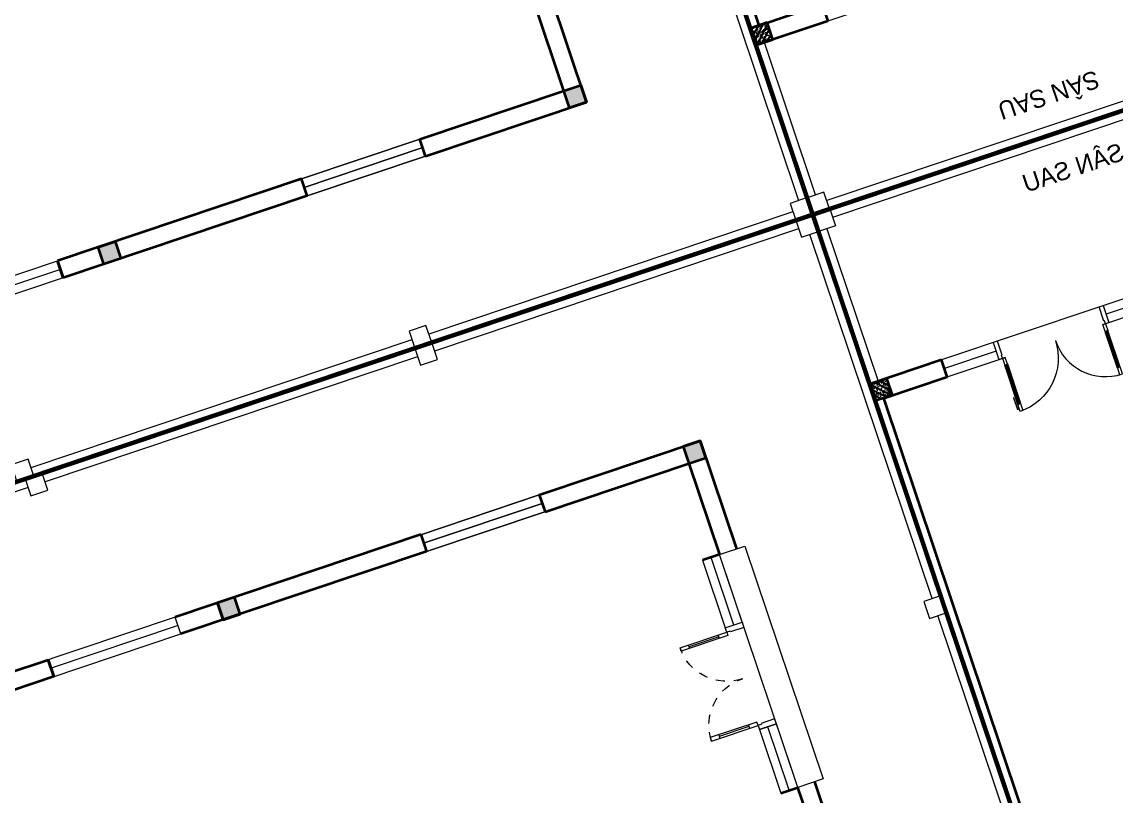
# Model space of a CAD drawing. Header units: metres. Extents: x 568336 to 569219, y 2065964 to 2066430.
# Drawn here: x 568500.67 to 568512.92, y 2066167.85 to 2066176.52 of the extents above; entities that cross this region are included whole.
import ezdxf

# ---------------------------------------------------------------- set-up
doc = ezdxf.new("R2010")
doc.units = ezdxf.units.M
for name, pattern in [('$AUDIT_BAD_LTYPE2', [0]), ('CENTER', [2, 1.25, -0.25, 0.25, -0.25]), ('HIDDEN', [0.375, 0.25, -0.125])]:
    doc.linetypes.add(name, pattern=pattern)
doc.layers.get('0').update_dxf_attribs({"linetype": 'CONTINUOUS'})
doc.layers.get('DEFPOINTS').update_dxf_attribs({"linetype": 'CONTINUOUS'})
for name, color, linetype, lineweight in [('-CENTER', 143, 'CENTER', 13), ('-CONCRETE', 1, 'CONTINUOUS', 35), ('-DIM', 9, 'CONTINUOUS', 13), ('-DOOR', 137, 'CONTINUOUS', 9), ('-HATCH', 8, 'CONTINUOUS', 5), ('-LINE1', 7, 'CONTINUOUS', 18), ('-STEEL1', 1, 'CONTINUOUS', 35), ('-WALL', 4, 'CONTINUOUS', 35), ('TEXT25', 2, 'CONTINUOUS', 13)]:
    doc.layers.add(name, color=color, linetype=linetype, lineweight=lineweight)
doc.layers.add('-RANH GIOI LO DAT', color=12, linetype='CONTINUOUS')
doc.layers.add('APOLIC', color=7, linetype='CONTINUOUS')
doc.styles.add('KTHUOC', font='', dxfattribs={"width": 0.8})
doc.styles.add('SVN_AVO_thuong', font='')
doc.styles.get('KTHUOC').set_extended_font_data('.VnArial NarrowH')
doc.styles.get('SVN_AVO_thuong').set_extended_font_data('SVN-Avo')
doc.dimstyles.new('tien', dxfattribs={"dimscale": 0, "dimtxt": 1.5, "dimasz": 0.75, "dimexe": 0.45, "dimexo": 0, "dimgap": 0.25, "dimtad": 1, "dimzin": 1, "dimtxsty": 'KTHUOC', "dimblk1": 'ARCHTICK', "dimblk2": 'ARCHTICK', "dimsah": 1, "dimcen": 1, "dimdle": 0.45, "dimclrd": 37, "dimclre": 37, "dimclrt": 7, "dimaunit": 1, "dimadec": 0, "dimazin": 0, "dimtfac": 1, "dimtix": 1, "dimtofl": 0, "dimtmove": 2, "dimatfit": 3, "dimldrblk": 'ARCHTICK', "dimfxl": 1, "dimtfill": 1, "dimtolj": 1, "dimtzin": 1, "dimarcsym": 0})

# ---------------------------------------------------------------- blocks, each defined once
blk = doc.blocks.new('A$C5C575821')
at = {"layer": '-CONCRETE'}
h = blk.add_hatch(color=256, dxfattribs=at)
h.dxf.hatch_style = 1
h.paths.add_polyline_path([(-0.00237559899687767, 200.0000000000146), (-0.00237559899687767, 1.455191522836685e-11), (199.9976244010031, 1.455191522836685e-11), (199.9976244010031, 200.0000000000146)])
blk.add_lwpolyline([(-0.00237559899687767, 1.455191522836685e-11), (199.9976244010031, 1.455191522836685e-11), (199.9976244010031, 200.0000000000146), (-0.00237559899687767, 200.0000000000146)], close=True, dxfattribs=at)
blk = doc.blocks.new('M24-T1')
at = {"layer": '-DOOR'}
for p, q in [((205208.4147453308, -489510.4404306412), (205208.4147453308, -488110.4404306412)), ((205208.6094298363, -488110.4403753281), (205208.609413147, -489510.4403753281)), ((205308.4147453308, -489510.4404306412), (205308.4147453308, -488110.4404306412)), ((205308.5014286041, -488110.4404306412), (205308.5014116764, -489510.4404306412)), ((205408.3934271336, -488110.4404306412), (205408.3934102058, -489510.4404306412)), ((205408.4147455692, -489510.4404306412), (205408.4147453308, -488110.4404306412)), ((205309.5983185768, -492390.192152977), (205309.4471213818, -493890.4646804333))]:
    blk.add_line(p, q, dxfattribs=at)
blk.add_lwpolyline([(205209.5887637138, -495890.1912708282), (205209.4309720993, -492390.1678469181), (205409.4309732914, -492390.1678471565), (205409.5887649059, -495890.1912708282)], close=True, dxfattribs=at)
at = {"layer": '-LINE1', "ltscale": 10}
for points in [[(207207.8171129227, -484410.1941313744), (207407.8171126842, -484410.1941313744), (207407.8171129227, -484210.1941313744), (207207.8171129227, -484210.1941313744)], [(207207.8171126842, -488910.1941313744), (207407.8171129227, -488910.1941313744), (207407.8171126842, -488710.1941313744), (207207.8171126842, -488710.1941313744)], [(207209.5520927906, -493610.1937968731), (207409.5520925522, -493610.1937968731), (207409.5520927906, -493410.1937968731), (207209.5520927906, -493410.1937968731)]]:
    blk.add_lwpolyline(points, close=True, dxfattribs=at)
at = {"layer": '-LINE1'}
for points in [[(202907.8171126842, -484310.1941308975), (207207.8171129227, -484310.1941304207)], [(207308.3345255852, -484410.1941313744), (207308.3345255852, -488710.1941313744)], [(207308.3345255852, -488910.1941313744), (207308.334526062, -493410.1937968731)]]:
    blk.add_lwpolyline(points, dxfattribs=at)
at = {"layer": '-RANH GIOI LO DAT', "linetype": 'HIDDEN', "ltscale": 10, "const_width": 50}
blk.add_lwpolyline([(198408.3345258236, -484210.1941308975), (198408.3345255852, -503203.8383073807), (207408.3345253468, -503628.8758797646), (207408.334526062, -484210.1941313744)], close=True, dxfattribs=at)
at = {"layer": '-WALL'}
for p, q in [((205408.3345258236, -486210.1941308975), (204133.4015905857, -486210.3625707626)), ((205408.2909195423, -488110.4404306412), (205408.3345258236, -486210.1941308975)), ((205208.3345255852, -486410.1941308975), (204133.4015905857, -486410.1590299606)), ((205208.2909195423, -488110.4404306412), (205208.3345255852, -486410.1941308975)), ((205408.2909195423, -488110.4404306412), (205208.2909195423, -488110.4404306412)), ((205208.5361955166, -489510.4404306412), (205209.0683131218, -492390.1940107346)), ((205408.5361955166, -489510.4404306412), (205208.5361955166, -489510.4404306412)), ((205408.5361955166, -489510.4404306412), (205409.068312645, -492390.1903145313)), ((205409.068312645, -492390.1903145313), (205209.0683131218, -492390.1940107346)), ((205209.7690331936, -492390.192152977), (205409.42760396, -492390.192152977))]:
    blk.add_line(p, q, dxfattribs=at)
at = {"layer": '-WALL', "xscale": -0.9999999999999999}
for p in [(205408.3321502209, -486410.1941308975), (205408.3321502209, -491910.1941301823)]:
    blk.add_blockref('A$C5C575821', p, dxfattribs=at)
blk = doc.blocks.new('*U45')
for p, q in [((-1110.000000000007, 450.0000000000036), (-1150.000000000007, 450.0000000000036)), ((-1130.000000000007, 100), (-1130.000000000007, 450.0000000000036)), ((-89.99999999999997, 450.0000000000036), (-49.99999999999996, 450.0000000000036)), ((-70, 100), (-69.99999999999997, 450.0000000000036)), ((-1110.000000000007, 100), (-1150.000000000007, 100)), ((-90, 100), (-50, 100))]:
    blk.add_line(p, q)
for points in [[(-1150.000000000007, 0), (-1110.000000000007, 0), (-1110.000000000007, 550.0000000000036), (-1150.000000000007, 550.0000000000036)], [(-50, 0), (-90, 0), (-89.99999999999997, 550.0000000000036), (-49.99999999999996, 550.0000000000036)], [(-1200.000000000007, -200.0526511982753), (-1140.000000000007, -200.0526511982753), (-1140.000000000007, -40), (-1150.000000000007, -40), (-1150.000000000007, 0), (-1200.000000000007, 0)], [(0, -200.0526511982753), (-60, -200.0526511982753), (-60, -40), (-50, -40), (-50, 0), (0, 0)]]:
    blk.add_lwpolyline(points, close=True)
at = {"linetype": 'HIDDEN', "ltscale": 0.1}
for centre, radius, start, end in [((-1150.000000000894, -9.604186855958593e-10), 550.0000000010929, 7.0167092985349e-15, 89.99996073224847), ((-49.99999999985441, -2.328580127074637e-10), 550.0000000003703, 90.00003926775153, 180)]:
    blk.add_arc(centre, radius, start, end, dxfattribs=at)
blk = doc.blocks.new('M23-T1')
at = {"layer": '-DOOR'}
for p, q in [((199874.0182395582, -419713.9093142275), (197124.0182395579, -419713.9795159746)), ((195848.9614787387, -422814.1907148611), (195848.9614787387, -421414.1907148611)), ((195848.9827968151, -421414.1907148611), (195848.9828137411, -422814.1907148611)), ((195948.8747954483, -421414.1907148611), (195948.8748123744, -422814.1907148611)), ((195948.9614787387, -422814.1907148611), (195948.9614787387, -421414.1907148611)), ((196048.7667940815, -421414.1906595546), (196048.7668110075, -422814.1906595548)), ((196048.9614787387, -422814.1907148611), (196048.9614787387, -421414.1907148611)), ((195948.1598775845, -425712.9425563945), (195948.3110747309, -427213.2150838359)), ((195848.2890135285, -427712.94071097), (195848.298254293, -427212.9407110552)), ((196047.8749618403, -427712.9443996234), (196047.8842026049, -427212.9443997086))]:
    blk.add_line(p, q, dxfattribs=at)
for points in [[(197924.018239558, -419713.9619655379), (197124.0182395582, -419713.9619655379), (197124.0182395582, -419913.9093142045), (197924.018239558, -419913.9093142045)], [(199874.018239558, -419713.9619655379), (199124.0182395581, -419713.9619655379), (199124.0182395581, -419913.9093142045), (199874.018239558, -419913.9093142045)], [(196048.1694321867, -429212.941674222), (196048.3272238305, -425712.9182504164), (195848.3272227885, -425712.9182504513), (195848.1694311447, -429212.9416742574)]]:
    blk.add_lwpolyline(points, close=True, dxfattribs=at)
for points in [[(197924.018239558, -419813.9356398713), (197124.0182395581, -419813.935639872)], [(199874.018239558, -419813.9356398713), (199124.0182395579, -419813.935639872)]]:
    blk.add_lwpolyline(points, dxfattribs=at)
at = {"layer": '-LINE1', "ltscale": 10}
for points in [[(193849.0853044649, -417713.9444146093), (194049.0853044649, -417713.9444146093), (194049.0853044649, -417513.9444146093), (193849.0853044649, -417513.9444146093)], [(198349.0853044649, -417713.9444146093), (198549.0853044649, -417713.9444146093), (198549.0853044649, -417513.9444146093), (198349.0853044649, -417513.9444146093)], [(193849.0853044649, -422213.9444146093), (194049.0853044649, -422213.9444146093), (194049.0853044649, -422013.9444146093), (193849.0853044649, -422013.9444146093)], [(193849.0853044649, -426813.9444146093), (194049.0853044649, -426813.9444146093), (194049.0853044649, -426613.9444146093), (193849.0853044649, -426613.9444146093)]]:
    blk.add_lwpolyline(points, close=True, dxfattribs=at)
at = {"layer": '-LINE1'}
for points in [[(198349.0853044649, -417613.9444149174), (194049.0853044649, -417613.944414623)], [(202649.0853044041, -417613.9444152118), (198549.0853044649, -417613.9444149311)], [(193949.085304457, -417713.9444146093), (193949.0853042865, -422013.9444146093)], [(197124.0182395579, -419713.9795159746), (197124.0182395579, -419413.9795159746), (199874.0182395582, -419413.9795159746), (199874.0182395582, -419713.8391125146)], [(193949.0853042786, -422213.9444146093), (193949.0853041042, -426613.9444146093)], [(193949.0853040962, -426813.9444146093), (193949.0853039218, -431213.9444146093)]]:
    blk.add_lwpolyline(points, dxfattribs=at)
at = {"layer": '-RANH GIOI LO DAT', "linetype": 'HIDDEN', "ltscale": 10, "const_width": 50}
blk.add_lwpolyline([(193849.0853044649, -417513.9444146093), (193849.0853036951, -436932.6261630398), (202849.0853033838, -437357.6637355022), (202849.0853044041, -417513.9444152254)], close=True, dxfattribs=at)
at = {"layer": '-WALL'}
for p, q in [((195849.085304396, -421414.1907148611), (195849.085304396, -419513.9444151011)), ((195849.0853043845, -419513.9444151011), (197124.0138979544, -419514.1566964964)), ((199874.0138979544, -419514.1391460596), (201349.0853043845, -419513.972551466)), ((196049.085304396, -421414.1907148611), (196049.085304396, -419713.9444151011)), ((196049.0853043845, -419713.9444151011), (197124.0138979546, -419714.1097330026)), ((197124.0182395579, -419713.9356744823), (197124.0182395582, -419913.9325524808)), ((199874.0138979544, -419714.0864947262), (200948.9511747316, -419713.9444151011)), ((199874.0182395582, -419913.8258923693), (199874.0182395582, -419713.8688389177)), ((195849.085304396, -421414.1907148611), (196049.085304396, -421414.1907148611)), ((195848.840028664, -422814.1907148611), (195848.3272227885, -425712.9182504513)), ((195848.840028664, -422814.1907148611), (196048.8400286639, -422814.1907148611)), ((196048.8400286639, -422814.1907148611), (196048.3272238305, -425712.9182504164)), ((196047.9891630938, -425213.9425563945), (195848.3305920752, -425213.9425563945)), ((195848.6898834215, -425213.9407180368), (196048.6898830473, -425213.944414343))]:
    blk.add_line(p, q, dxfattribs=at)
at = {"layer": '-WALL', "color": 250}
blk.add_line((196048.6929682646, -427213.2080435043), (195848.6823803485, -427213.2150838359), dxfattribs=at)
at = {"layer": '-WALL'}
blk.add_lwpolyline([(195848.6823803485, -427213.2150838359), (196048.6999810393, -427213.2150838359), (196048.6999810393, -427713.2080435043), (195848.6823803485, -427713.2080435043)], close=True, dxfattribs=at)
at = {"layer": '-DOOR', "xscale": -1, "rotation": 180}
blk.add_blockref('*U45', (199124.018239558, -419913.9795158627), dxfattribs=at)
at = {"layer": '-WALL'}
for p in [(195849.0876799835, -419713.9444151011), (195849.0876799833, -425213.944414343)]:
    blk.add_blockref('A$C5C575821', p, dxfattribs=at)
blk = doc.blocks.new('*U117')
for points in [[(50, 669.9409090907037), (90.00000000000003, 669.9409090907037), (90.00000000000003, 769.9409090907037), (50, 769.9409090907037), (50, 669.9409090907037)], [(50, 672.8468363800392), (50, 100)], [(1548.99999999957, 629.0590909088664), (1508.99999999957, 629.0590909088664), (1508.99999999957, 729.0590909088664), (1548.99999999957, 729.0590909088664), (1548.99999999957, 629.0590909088664)], [(1548.99999999957, 631.965018198202), (1548.99999999957, 100)], [(50, 100), (90, 100), (90, 0), (50, 0), (50, 100)], [(1548.99999999957, 100), (1508.99999999957, 100), (1508.99999999957, 0), (1548.99999999957, 0), (1548.99999999957, 100)]]:
    blk.add_lwpolyline(points)
at = {"ltscale": 0.3}
for points in [[(819.9409090907038, 0, 0.4142135623730951), (50, 769.9409090907037, 0.4142135623730951)], [(819.9409090907042, 0, -0.4142135623730951), (1548.99999999957, 729.0590909088666, -0.4142135623730951)]]:
    blk.add_lwpolyline(points, format="xyb", dxfattribs=at)
for points in [[(21.73011238398614, 564.4565272026128), (21.73011238398614, 734.0758528986961), (50, 734.0758528986961), (50, 705.8059652827113), (27.38408990719473, 705.8059652827113), (27.38408990719473, 564.4565272026128)], [(0, 0), (50, 0), (50, -40), (60, -40), (60, -245.9999999543969), (0, -245.9999999543969)], [(1598.99999999957, 0), (1548.99999999957, 0), (1548.99999999957, -40), (1538.99999999957, -40), (1538.99999999957, -245.9999999543969), (1598.99999999957, -245.9999999543969)]]:
    blk.add_lwpolyline(points, close=True)
at = {"layer": 'APOLIC', "linetype": '$AUDIT_BAD_LTYPE2'}
for p, q in [((70, 100), (70.00000000000003, 669.9409090907037)), ((90.00000000000003, 669.9409090907037), (90, 100)), ((1508.99999999957, 629.0590909088664), (1508.99999999957, 100)), ((1528.99999999957, 100), (1528.99999999957, 629.0590909088664))]:
    blk.add_line(p, q, dxfattribs=at)
blk = doc.blocks.new('18x35')
at = {"layer": '-HATCH'}
h = blk.add_hatch(dxfattribs=at)
h.set_pattern_fill('CHAU-01', color=256, scale=10, angle=-1.272221872585407e-14, pattern_type=2)
h.set_pattern_definition([(49.99999999999999, (0, 0), (71.72601826007535, -6.275213498259527), [7.5, -82.5]), (355, (0, 0), (-13.87513336129999, 75.21921337000119), [6, -66]), (100.4514, (5.977167999997619, -0.5229339999999638), (57.85093817140217, 68.94395420609534), [6.374019000000001, -70.1142112]), (46.18419999999998, (0, 20), (106.7241048625644, -16.55190143290183), [11.25, -123.75]), (96.63559999999998, (8.89367449999554, 18.62066930000003), (93.46627055487036, 97.41178709004416), [9.561028799999994, -105.1713]), (351.1842, (0, 20), (93.46619451336275, 97.41186009253245), [9, -99]), (20.99999999999998, (10, 15), (59.69070521184616, -40.2618890665339), [7.5, -82.5]), (326.0000000000001, (10, 15), (24.33153319215819, 72.5150045046853), [6, -66]), (71.45139999999999, (14.97422329999972, 11.64483940000002), (84.022262858149, 32.25304967099522), [6.374019000000001, -70.1142112]), (37.49999999999998, (0, 0), (1.215985531729074, 33.28938538313115), [0, -65.19999999999999, 0, -67, 0, -66.25]), (7.499999999999987, (0, 0), (26.30695374421487, 39.44117118823602), [0, -38.2, 0, -63.7, 0, -25.25]), (327.5, (-22.30000000000291, 0), (53.3822436172409, -2.255487173437988), [0, -25, 0, -78, 0, -103.5]), (317.5, (-32.30000000000291, 0), (58.31861693423862, 10.01049823323176), [0, -32.5, 0, -51.8, 0, -73.5]), (44.99999999999999, (0, 0), (-30.05203820042826, 30.05203820042828), []), (44.99999999999999, (0, 12.25), (-30.05203820042826, 30.05203820042828), [])])
h.paths.add_polyline_path([(96508.03118051568, 47993.04977023201), (96508.03118051568, 47793.04977023201), (96708.03118051568, 47793.04977023201), (96708.03118051568, 47993.04977023201)])
at = {"layer": '-STEEL1'}
blk.add_lwpolyline([(96508.03118051568, 47793.04977023201), (96708.03118051568, 47793.04977023201), (96708.03118051568, 47993.04977023201), (96508.03118051568, 47993.04977023201)], close=True, dxfattribs=at)
blk = doc.blocks.new('M1-T1')
at = {"layer": '-CONCRETE', "color": 1, "linetype": 'HIDDEN', "ltscale": 10, "const_width": 50}
blk.add_lwpolyline([(191581.7177010371, 50951.98888872014), (197581.6939540912, 50951.98888872005), (197581.7429788466, 30952.01227472891), (191581.7667257926, 30952.01227472891)], close=True, dxfattribs=at)
at = {"layer": '-DOOR'}
for p, q in [((193981.8371712677, 48851.95332928823), (194821.7287526605, 48851.95332928823)), ((196121.7287526602, 48851.96545674102), (196731.8371712846, 48851.95332930627))]:
    blk.add_line(p, q, dxfattribs=at)
blk.add_lwpolyline([(194894.8994843679, 48751.96545675588), (193981.8371712542, 48751.96545675053), (193981.837171281, 48951.94120182592), (196731.8371712939, 48951.94120184396), (196731.8371712671, 48751.96545676858), (196048.5580209529, 48751.96545676346)], dxfattribs=at)
at = {"layer": '-LINE1', "lineweight": 18}
blk.add_lwpolyline([(191581.7411493842, 50951.93153578669), (197581.7174024383, 50951.9315357866), (197581.7664271937, 30951.95492153367), (191581.7901741396, 30951.95492153367)], close=True, dxfattribs=at)
at = {"layer": '-LINE1'}
for points in [[(191581.8018790334, 48952.03565829649), (191581.8018790331, 50951.98888872005), (197581.6939540912, 50951.98888872005), (197579.9787136269, 48952.03565829649)], [(191781.8018790331, 50851.98888872005), (197381.7174024383, 50851.98888872005)], [(197481.440986653, 50751.9315357866), (197479.9788607426, 48952.20719011308)]]:
    blk.add_lwpolyline(points, dxfattribs=at)
blk.add_lwpolyline([(197381.7174024383, 50751.9315357866), (197581.7174024383, 50751.9315357866), (197581.7174024383, 50951.9315357866), (197381.7174024383, 50951.9315357866)], close=True, dxfattribs=at)
at = {"layer": '-WALL'}
blk.add_lwpolyline([(196731.8371712676, 48951.96545661415), (197581.8356525643, 48951.96545668071), (197581.8356528644, 34951.87148225863), (196897.2858771308, 34951.86915243657), (196897.2858771305, 35051.86915239949), (197481.4326741947, 35051.87148222604), (197481.4326738949, 48751.96545683069), (196731.8371712676, 48751.96545677615), (196731.8371712676, 48951.96545661415)], dxfattribs=at)
at = {"layer": '-DOOR', "xscale": 0.8130081300813009, "yscale": 0.8130081300813009, "zscale": 0.8130081300813009, "rotation": 180}
blk.add_blockref('*U117', (196121.7287526602, 48751.96545675956), dxfattribs=at)
at = {"layer": '-STEEL1'}
blk.add_blockref('18x35', (100874.017838741, 958.9858880644715), dxfattribs=at)
at = {"layer": 'TEXT25', "style": 'SVN_AVO_thuong'}
blk.add_text('SÂN SAU', height=200, rotation=359.9999999899488, dxfattribs=at).set_placement((194064.2156069207, 50423.70451318464))
blk = doc.blocks.new('_ArchTick')
at = {"color": 0, "linetype": 'ByBlock', "const_width": 0.15}
blk.add_lwpolyline([(-0.5, -0.5), (0.5, 0.5)], dxfattribs=at)
blk = doc.blocks.new('*D187')
at = {"color": 37, "lineweight": -2, "transparency": 16777216}
for p, q in [((568504.7655766825, 2066182.257596169), (568506.1077501602, 2066178.258212621)), ((568491.9197309634, 2066173.97144754), (568506.3911966763, 2066178.828000365)), ((568491.147345229, 2066177.687384571), (568492.4895187067, 2066173.688001024))]:
    blk.add_line(p, q, dxfattribs=at)
at = {"layer": 'DEFPOINTS', "color": 0, "transparency": 16777216}
for p in [(568504.7655766825, 2066182.257596169), (568505.9645795466, 2066178.684829751), (568491.147345229, 2066177.687384571)]:
    blk.add_point(p, dxfattribs=at)
at = {"color": 37, "lineweight": -2, "transparency": 16777216, "xscale": 0.75, "yscale": 0.75, "zscale": 0.75}
for p, rotation in [((568505.9645795466, 2066178.684829751), 18.55149973002469), ((568492.3463480931, 2066174.114618154), 198.5514997300247)]:
    blk.add_blockref('_ArchTick', p, dxfattribs=dict(at, rotation=rotation))
at = {"color": 7, "transparency": 16777216, "insert": (568498.7891276127, 2066177.491325764), "char_height": 1.5, "attachment_point": 5, "rotation": 18.55149973002469, "style": 'KTHUOC', "bg_fill": 3, "box_fill_scale": 1.1, "bg_fill_color": 256, "bg_fill_true_color": 13158600, "bg_fill_transparency": 0}
blk.add_mtext('\\A1;14,36 ', dxfattribs=at)

msp = doc.modelspace()

# ---------------------------------------------------------------- block references
at = {"layer": '-CENTER', "xscale": 0.001, "yscale": 0.001, "zscale": 0.001, "rotation": 288.5514997326909}
msp.add_blockref('M24-T1', (568902.5863623985, 2066525.04738674), dxfattribs=at)

# ---------------------------------------------------------------- next in the draw order: block references
at = {"layer": '-CENTER', "xscale": 0.001, "yscale": 0.001, "zscale": 0.001, "rotation": 288.5514997340802}
msp.add_blockref('M23-T1', (568843.6697477545, 2066490.972829003), dxfattribs=at)

# ---------------------------------------------------------------- next in the draw order: block references
at = {"layer": '-DIM', "yscale": 0.001, "zscale": 0.001}
for p, xscale, rotation in [((568680.6310761891, 2066285.524537684), 0.001, 198.5504143414657), ((568713.050840543, 2066188.919699192), -0.001, 18.5516401755757)]:
    msp.add_blockref('M1-T1', p, dxfattribs=dict(at, xscale=xscale, rotation=rotation))

# ---------------------------------------------------------------- next in the draw order: dimensions: what is measured, and where the dimension line sits
dim = msp.add_aligned_dim(p1=(568491.1473452289, 2066177.687384571), p2=(568504.7655766824, 2066182.257596169), distance=-3.7685896227891433, dimstyle='tien', override={"dimscale": 1, "dimpost": ' '})
dim.commit()
dim.dimension.update_dxf_attribs({"geometry": '*D187', "text_midpoint": (568498.7891276127, 2066177.491325764)})

doc.saveas('drawing.dxf')
